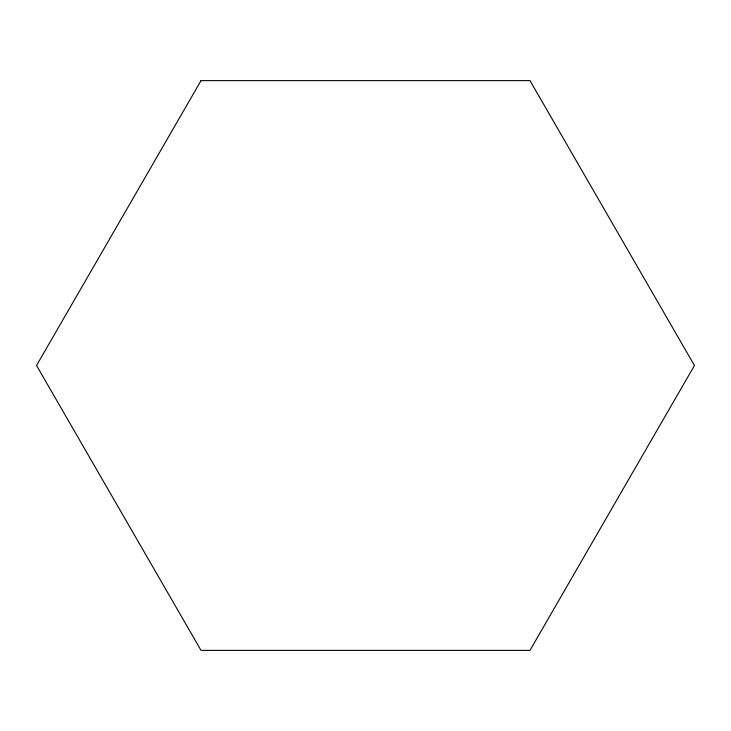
<?xml version="1.0" encoding="UTF-8"?>
<svg xmlns="http://www.w3.org/2000/svg" width="731" height="731" viewBox="0 0 731 731"><rect width="100%" height="100%" fill="white"/><g stroke="black" fill="none" stroke-linecap="round" stroke-linejoin="round"><path stroke-width="1.1" d="M201.025 80.62L36.55 365.5L201.025 650.38L529.975 650.38L694.45 365.5L529.975 80.62L201.025 80.62"/></g></svg>
